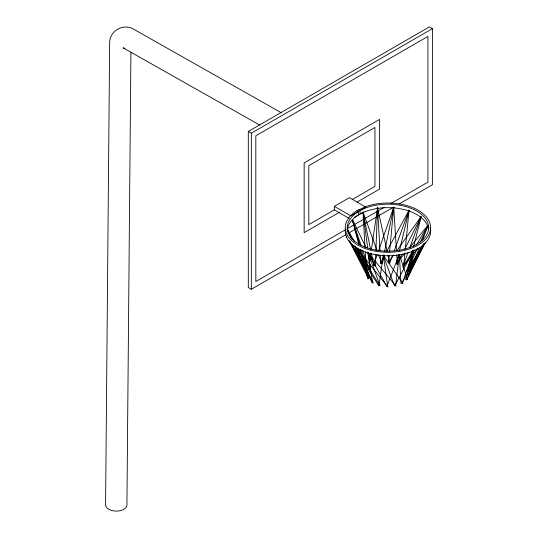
<?xml version="1.0" encoding="UTF-8"?>
<svg xmlns="http://www.w3.org/2000/svg" width="538" height="538" viewBox="0 0 538 538"><rect width="100%" height="100%" fill="white"/><g stroke="black" fill="none" stroke-linecap="round" stroke-linejoin="round"><path stroke-width="0.81" d="M130.916 52.173L126.921 504.94A10.673 6.221 0.5 0 1 116.248 511.1A10.673 6.221 0.5 0 1 105.582 504.812L109.658 42.784C109.503 30.989 123.31 23.026 133.437 29.059L281.441 112.825M424.986 242.92L424.771 243.351M375.329 265.92L375.773 254.279M375.928 250.123L377.535 207.708L387.138 251.481M388.591 262.8L389.283 255.328M389.667 251.179L393.722 207.184L378.57 250.688M403.581 266.935L404.946 252.766M405.269 249.43L409.048 210.244L394.213 250.843M395.652 285.739L399.364 254.4L407.582 279.518M379.048 285.436L383.204 255.167L402.935 283.465M368.523 269.592L370.924 253.089M371.523 248.966L377.535 207.708L380.003 251.051M409.284 274.851L413.816 250.157L394.684 285.947M382.047 263.815L383.742 255.604M384.583 251.502L393.722 207.184L396.459 250.701M396.371 263.835L398.483 254.904M399.445 250.843L409.048 210.244M407.508 270.95L412.619 250.607M413.641 246.538L421.005 217.251M405.612 279.794L413.816 250.157L402.337 283.217M373.332 265.718L377.192 254.642M389.647 263.338L392.498 255.53M402.881 266.492L408.039 252.416M409.754 247.722L420.924 217.218M386.775 286.579L399.364 254.4L400.931 283.284M408.51 275.517L419.519 247.446M422.269 240.425L428.08 225.61L420.245 242.295M407.158 270.385L417.421 248.368M367.165 252.181L368.14 252.618M406.863 279.424L424.031 243.801L401.577 283.627M396.99 264.561L402.209 254.198M404.818 249.013L420.837 217.177M406.432 279.968L425.033 243.035M407.643 275.537L424.011 243.795M408.557 274.925L424.549 243.801M380.339 263.183L384.724 255.099M386.714 251.421L408.651 210.977M402.982 267.305L412.881 250.748M416.331 244.992L427.952 225.55M407.784 270.163L423.951 243.768M406.715 271.159L422.929 244.837M388.476 262.383L393.776 254.945M396.661 250.896L421.207 216.437M354.771 246.128L355.49 246.666M383.823 255.261L382.585 255.254M403.318 266.149L417.979 248.24M396.54 263.418L404.502 253.775M409.277 247.984L427.851 225.476M346.748 236.612L346.714 237.056M394.267 207.379L393.258 207.433M356.923 210.741L355.927 211.353A42.684 24.64 0 0 0 351.206 215.106L349.915 216.464A42.684 24.64 0 0 0 382.148 252.066A42.684 24.64 0 0 0 429.781 222.779A42.684 24.64 0 0 0 366.217 206.437L356.923 210.741L358.321 211.542L358.321 215.032L354.226 217.392M345.88 234.696L251.333 289.283L248.314 287.541L248.314 131.447L429.405 26.9L432.418 28.642L432.418 184.736L398.967 204.05M248.314 131.447L251.333 133.189L432.418 28.642M352.255 199.497L374.946 186.397L374.946 127.459L308.812 165.643L308.812 224.575L334.333 209.84L334.333 206.357L349.424 197.648L365.907 207.164L360.05 210.546L358.651 209.739M339.7 212.127L304.152 232.651L304.152 162.953L379.606 119.389L379.606 189.087L357.111 202.073M358.321 211.542L350.816 215.873L334.333 206.357M363.957 211.777L360.05 214.03L360.05 210.546M345.873 229.511L255.826 281.495L255.826 135.784L427.925 36.429L427.925 182.14L390.891 203.519M347.326 228.677L384.354 207.291M348.059 233.438L393.15 207.406M399.868 254.629L399.115 254.743M378.032 207.944L377.017 207.924M124.318 48.339L124.951 48.427L123.121 47.821L259.693 125.038M421.025 216.794L420.588 216.525M413.359 250.412L414.267 250.419L414.273 249.894M334.333 209.84L349.182 218.415M396.049 286.095L367.757 252.322L372.652 282.679M355.847 246.955L387.945 287.016M351.307 243.149L378.86 285.846M355.766 247.016L379.337 284.958M386.735 286.082L367.757 252.322L379.996 285.678M349.693 241.206L372.585 281.872M347.346 228.959L354.253 241.387M357.911 247.964L369.693 269.161M349.66 241.253L367.42 273.58M349.142 240.587L368.543 278.731L355.329 246.31L373.365 283.116M352.39 219.443L365.927 247.426M368.483 252.719L374.704 265.57M347.232 229.02L351.805 238.906M355.322 246.512L372.202 283.015M347.212 229.027L351.65 238.973M354.71 245.846L369.021 277.964M394.314 285.49L383.204 255.167L387.811 286.599M363.19 212.53L376.856 250.062M378.564 254.75L381.698 263.351M352.289 219.47L361.025 245.368M362.619 250.076L369.236 269.699M359.808 244.938L352.262 219.484L358.806 244.4M361.22 249.706L368.288 273.573M360.077 249.215L367.911 278.946M388.026 255.537L389.626 262.833M363.069 212.564L370.588 249.538M371.422 253.647L373.923 265.967M367.683 247.951L363.015 212.571L365.033 247.574M368.335 252.887L370.5 269.343M396.721 254.884L397.306 264.091M365.282 251.737L366.62 274.232M380.238 255.214L380.716 263.546M251.333 133.189L251.333 289.283M430.097 227.278A42.684 24.64 0 0 1 389.283 255.765A42.684 24.64 0 0 1 345.45 228.818M347.292 231.871A40.673 23.484 0 0 1 385.39 207.702A40.673 23.484 0 0 1 428.436 228.926M366.512 247.608A40.673 23.484 0 0 0 428.598 228.388A40.673 23.484 0 0 0 368.725 206.955A40.673 23.484 0 0 0 366.512 247.608"/></g></svg>
